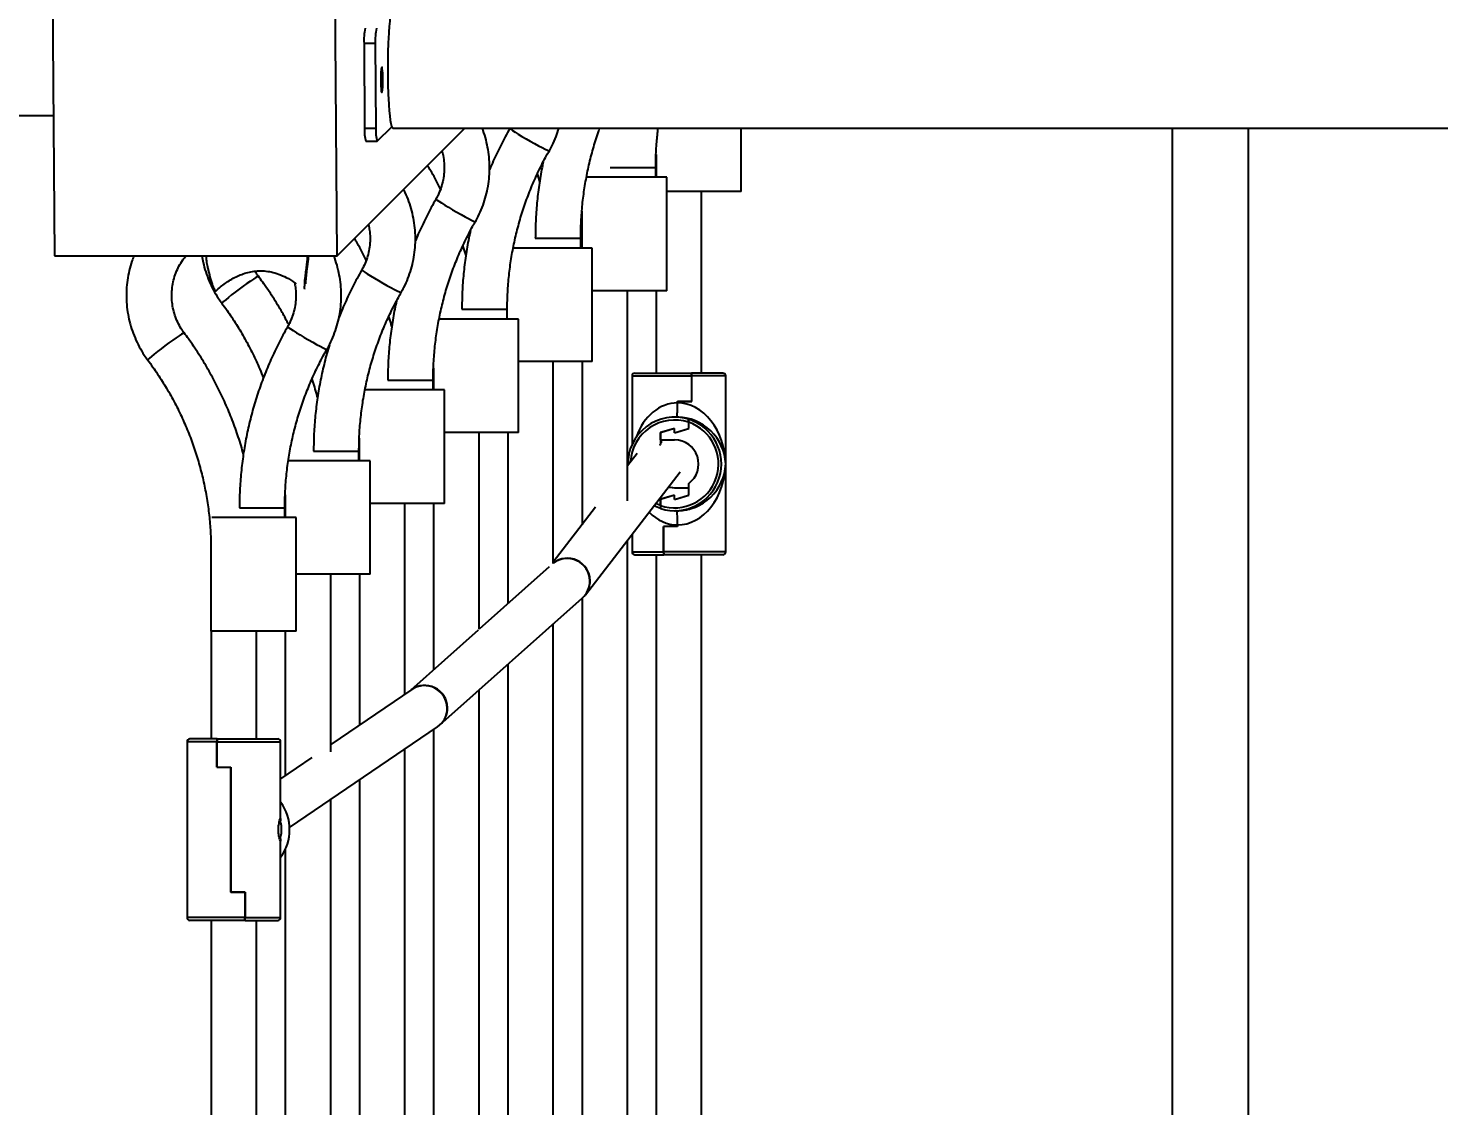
# Model space of a CAD drawing. Header units: millimetres. Extents: x -5052 to 3913, y -2721 to 2583.
# Drawn here: x -1783.8 to -1286.6, y 41.7 to 421.6 of the extents above; entities that cross this region are included whole.
import ezdxf

# ---------------------------------------------------------------- set-up
doc = ezdxf.new("R2010")
doc.units = ezdxf.units.MM
doc.layers.add('DIKOM_ОБЪЕКТ', color=7, linetype='Continuous')
doc.layers.add('DIKOM_РАЗМЕР_ЗОНА', color=7, linetype='Continuous')
doc.styles.add('style1', font='arial.ttf', dxfattribs={"width": 0.8})
doc.dimstyles.new('1-50', dxfattribs={"dimtxt": 300, "dimasz": 200, "dimexe": 100, "dimexo": 0, "dimgap": 100, "dimtad": 1, "dimdec": 0, "dimtxsty": 'style1', "dimcen": 0, "dimclrd": 7, "dimclre": 7, "dimadec": 1, "dimazin": 2, "dimtfac": 1, "dimtdec": 0, "dimtmove": 0, "dimatfit": 3, "dimfxl": 0, "dimlwd": 25, "dimlwe": 18, "dimarcsym": 0})

# ---------------------------------------------------------------- blocks, each defined once
blk = doc.blocks.new('*D3')
at = {"layer": 'Defpoints', "color": 0, "transparency": 16777216}
for p in [(-4246.91, 762.04), (3912.71, 255.47), (3912.71, -2621.25)]:
    blk.add_point(p, dxfattribs=at)
at = {"layer": 'DIKOM_РАЗМЕР_ЗОНА', "color": 7, "lineweight": 18, "transparency": 16777216}
for p, q in [((-4246.91, 762.04), (-4246.91, -2721.25)), ((3912.71, 255.47), (3912.71, -2721.25))]:
    blk.add_line(p, q, dxfattribs=at)
at = {"layer": 'DIKOM_РАЗМЕР_ЗОНА', "color": 7, "lineweight": 25, "transparency": 16777216}
blk.add_line((-4046.91, -2621.25), (3712.71, -2621.25), dxfattribs=at)
at = {"layer": 'DIKOM_РАЗМЕР_ЗОНА', "color": 7, "transparency": 16777216}
for points in [[(-4046.91, -2587.91), (-4046.91, -2654.58), (-4246.91, -2621.25)], [(3712.71, -2587.91), (3712.71, -2654.58), (3912.71, -2621.25)]]:
    blk.add_solid(points, dxfattribs=at)
at = {"layer": 'DIKOM_РАЗМЕР_ЗОНА', "color": 0, "transparency": 16777216, "insert": (-167.1, -2368.08), "char_height": 300, "attachment_point": 5, "style": 'style1'}
blk.add_mtext('8160', dxfattribs=at)
blk = doc.blocks.new('*D4')
at = {"layer": 'Defpoints', "color": 0, "transparency": 16777216}
for p in [(-4601.8, 2582.67), (147.25, 2582.67), (588.68, -2130.26)]:
    blk.add_point(p, dxfattribs=at)
at = {"layer": 'DIKOM_РАЗМЕР_ЗОНА', "color": 7, "lineweight": 18, "transparency": 16777216}
for p, q in [((147.25, 2582.67), (-4701.8, 2582.67)), ((588.68, -2130.26), (-4701.8, -2130.26))]:
    blk.add_line(p, q, dxfattribs=at)
at = {"layer": 'DIKOM_РАЗМЕР_ЗОНА', "color": 7, "lineweight": 25, "transparency": 16777216}
blk.add_line((-4601.8, -1930.26), (-4601.8, 2382.67), dxfattribs=at)
at = {"layer": 'DIKOM_РАЗМЕР_ЗОНА', "color": 7, "transparency": 16777216}
for points in [[(-4635.13, 2382.67), (-4568.46, 2382.67), (-4601.8, 2582.67)], [(-4635.13, -1930.26), (-4568.46, -1930.26), (-4601.8, -2130.26)]]:
    blk.add_solid(points, dxfattribs=at)
at = {"layer": 'DIKOM_РАЗМЕР_ЗОНА', "color": 0, "transparency": 16777216, "insert": (-4854.97, 226.21), "char_height": 300, "attachment_point": 5, "rotation": 90, "style": 'style1'}
blk.add_mtext('4700', dxfattribs=at)

msp = doc.modelspace()

# ---------------------------------------------------------------- linework, layer by layer
at = {"layer": 'DIKOM_ОБЪЕКТ'}
for p, q in [((-1775.31, 440.96), (-1774.55, 341.34)), ((-1674.93, 341.34), (-1675.69, 440.96)), ((-1661.45, 416.19), (-1665.44, 416.19)), ((-1665.44, 416.19), (-1665.21, 386.3)), ((-1661.45, 416.19), (-1661.22, 386.3)), ((-1945.83, 390.87), (-1774.93, 390.87)), ((-1674.93, 341.34), (-1629.9, 386.37)), ((-1661.22, 386.3), (-1665.21, 386.3)), ((-1660.75, 381.76), (-1655.67, 386.88)), ((-1655.26, 386.37), (-1353.65, 386.37)), ((-1532.51, 364.08), (-1532.51, 386.37)), ((-1380.55, 386.37), (-1380.55, -371.63)), ((-1353.65, 386.37), (-1053.65, 386.37)), ((-1353.65, -371.63), (-1353.65, 386.37)), ((-1664.77, 381.74), (-1660.79, 381.74)), ((-1562.51, 377.13), (-1562.51, 369.08)), ((-1603.52, 367.51), (-1604.33, 370.23)), ((-1558.65, 369.08), (-1587.18, 369.08)), ((-1578.63, 372.54), (-1562.63, 372.54)), ((-1562.63, 369.08), (-1562.63, 372.54)), ((-1558.65, 329.08), (-1558.65, 369.08)), ((-1532.51, 364.08), (-1558.65, 364.08)), ((-1546.45, 300), (-1546.45, 364.08)), ((-1588.65, 357.09), (-1588.65, 344.08)), ((-1585.48, 344.08), (-1612.97, 344.08)), ((-1605.06, 347.54), (-1589.06, 347.54)), ((-1589.06, 344.08), (-1589.06, 347.54)), ((-1585, 344.08), (-1585.48, 344.08)), ((-1585, 304.08), (-1585, 344.08)), ((-1774.55, 341.34), (-1674.93, 341.34)), ((-1685.44, 337.75), (-1685.67, 337.53)), ((-1558.65, 329.08), (-1585, 329.08)), ((-1572.59, 255.03), (-1572.59, 329.08)), ((-1562.45, 329.08), (-1562.45, 300)), ((-1610.97, 319.08), (-1639.09, 319.08)), ((-1630.95, 322.54), (-1614.95, 322.54)), ((-1614.95, 319.08), (-1614.95, 322.54)), ((-1610.97, 279.08), (-1610.97, 319.08)), ((-1585.48, 304.08), (-1610.97, 304.08)), ((-1598.74, 232.87), (-1598.74, 304.08)), ((-1588.59, 304.08), (-1588.59, 246.55)), ((-1585, 304.08), (-1585.48, 304.08)), ((-1640.97, 301.79), (-1640.97, 294.08)), ((-1570.95, 299), (-1570.95, 274.9)), ((-1570.95, 299), (-1550.02, 299)), ((-1569.95, 300), (-1549.99, 300)), ((-1550.02, 299), (-1550.02, 290.1)), ((-1549.92, 300), (-1549.99, 300)), ((-1549.89, 300), (-1549.92, 300)), ((-1549.92, 290), (-1549.92, 299)), ((-1537.95, 299), (-1549.92, 299)), ((-1538.95, 300), (-1549.89, 300)), ((-1537.95, 237), (-1537.95, 299)), ((-1637.09, 294.08), (-1665.26, 294.08)), ((-1657.07, 297.54), (-1641.07, 297.54)), ((-1641.07, 294.08), (-1641.07, 297.54)), ((-1637.09, 254.08), (-1637.09, 294.08)), ((-1554.94, 289.5), (-1554.94, 290.1)), ((-1554.94, 290.1), (-1550.02, 290.1)), ((-1554.94, 290), (-1549.92, 290)), ((-1554.94, 290), (-1554.94, 289.5)), ((-1554.82, 290), (-1554.82, 290.1)), ((-1554.78, 290), (-1554.78, 290.1)), ((-1549.92, 290.1), (-1550.02, 290.1)), ((-1555.7, 284.5), (-1555.97, 284.5)), ((-1555.39, 284.5), (-1555.7, 284.5)), ((-1555.39, 284.5), (-1555.69, 284.5)), ((-1555.1, 284.5), (-1555.39, 284.5)), ((-1555.09, 284.5), (-1555.1, 284.5)), ((-1550.8, 283.75), (-1551.07, 283.75)), ((-1550.97, 283.72), (-1550.7, 283.72)), ((-1550.8, 283.75), (-1550.8, 283.72)), ((-1610.97, 279.08), (-1637.09, 279.08)), ((-1624.89, 209.71), (-1624.89, 279.08)), ((-1614.74, 279.08), (-1614.74, 218.76)), ((-1556, 280.5), (-1560.99, 279)), ((-1560.99, 279), (-1560.99, 274.87)), ((-1560.89, 279), (-1560.99, 279)), ((-1556, 280.5), (-1560.89, 279.03)), ((-1560.89, 276.5), (-1560.89, 279.03)), ((-1556, 279), (-1556, 280.5)), ((-1556, 279), (-1551, 280.5)), ((-1556, 279), (-1551.1, 280.47)), ((-1551.1, 282.7), (-1551.1, 280.47)), ((-1551, 280.5), (-1551, 282.67)), ((-1667.09, 277.13), (-1667.09, 269.08)), ((-1561.24, 274.69), (-1560.99, 274.87)), ((-1560.99, 274.87), (-1560.9, 274.87)), ((-1560.89, 276.5), (-1556, 276.5)), ((-1560.69, 276.5), (-1560.69, 275.44)), ((-1663.24, 269.08), (-1692.22, 269.08)), ((-1683.22, 272.54), (-1667.22, 272.54)), ((-1667.22, 269.08), (-1667.22, 272.54)), ((-1663.24, 229.08), (-1663.24, 269.08)), ((-1569.19, 271.73), (-1572.59, 267.32)), ((-1587.4, 221.89), (-1554.04, 265.17)), ((-1551.1, 259.5), (-1556, 259.5)), ((-1551.1, 259.5), (-1551.1, 256.97)), ((-1551, 259.5), (-1551.1, 259.5)), ((-1551, 257), (-1551, 261.12)), ((-1693.24, 257.13), (-1693.24, 249.08)), ((-1637.09, 254.08), (-1663.24, 254.08)), ((-1651.03, 186.84), (-1651.03, 254.08)), ((-1640.89, 254.08), (-1640.89, 195.45)), ((-1560.99, 253.33), (-1562.65, 254)), ((-1556, 257), (-1560.99, 255.5)), ((-1560.99, 255.5), (-1560.99, 253.33)), ((-1560.89, 255.5), (-1560.99, 255.5)), ((-1556, 257), (-1560.89, 255.53)), ((-1560.89, 253.29), (-1560.89, 255.53)), ((-1556, 255.5), (-1556, 257)), ((-1556, 255.5), (-1551, 257)), ((-1556, 255.5), (-1551.1, 256.97)), ((-1689.39, 249.08), (-1719.11, 249.08)), ((-1709.37, 252.54), (-1693.37, 252.54)), ((-1693.37, 249.08), (-1693.37, 252.54)), ((-1689.39, 209.08), (-1689.39, 249.08)), ((-1583.85, 252.71), (-1598.74, 233.39)), ((-1560.96, 252.27), (-1560.87, 252.27)), ((-1555.97, 251.5), (-1555.7, 251.5)), ((-1555.39, 251.5), (-1555.7, 251.5)), ((-1555.39, 251.5), (-1555.69, 251.5)), ((-1555.39, 251.5), (-1555.1, 251.5)), ((-1555.09, 251.5), (-1555.1, 251.5)), ((-1550.64, 252.2), (-1550.35, 252.2)), ((-1550.64, 252.2), (-1550.64, 252.2)), ((-1550.1, 252.27), (-1550.4, 252.27)), ((-1550.35, 252.27), (-1550.35, 252.2)), ((-1554.94, 246), (-1559.92, 246)), ((-1559.92, 246), (-1559.92, 237)), ((-1559.82, 246), (-1559.82, 236)), ((-1559.82, 237), (-1559.82, 245.9)), ((-1554.94, 245.9), (-1559.82, 245.9)), ((-1554.94, 246), (-1554.94, 246.5)), ((-1554.94, 246.5), (-1554.94, 245.9)), ((-1719.39, 241.71), (-1719.39, 209.08)), ((-1572.59, -226.37), (-1572.59, 241.1)), ((-1570.95, 243.24), (-1570.95, 237)), ((-1570.95, 237), (-1559.92, 237)), ((-1569.95, 236), (-1559.89, 236)), ((-1562.45, 236), (-1562.45, -221.27)), ((-1559.89, 236), (-1559.82, 236)), ((-1537.95, 237), (-1559.82, 237)), ((-1559.82, 236), (-1559.79, 236)), ((-1538.95, 236), (-1559.79, 236)), ((-1546.45, -221.27), (-1546.45, 236)), ((-1663.24, 229.08), (-1689.39, 229.08)), ((-1677.18, 166.45), (-1677.18, 229.08)), ((-1667.03, 229.08), (-1667.03, 175.94)), ((-1600.2, 231.71), (-1624.89, 209.71)), ((-1638.67, 175.99), (-1588.49, 220.72)), ((-1588.59, 220.63), (-1588.59, -205.89)), ((-1689.39, 209.08), (-1719.39, 209.08)), ((-1719.33, 209.08), (-1719.33, 171.05)), ((-1703.33, 171.05), (-1703.33, 209.08)), ((-1693.18, 209.08), (-1693.18, 158.14)), ((-1625.2, 209.43), (-1648.97, 188.24)), ((-1598.74, -196.85), (-1598.74, 211.58)), ((-1614.74, 197.32), (-1614.74, -182.58)), ((-1648.6, 188.5), (-1677.18, 169.04)), ((-1624.89, -173.54), (-1624.89, 188.28)), ((-1691.68, 139.81), (-1639.59, 175.27)), ((-1640.89, 174.39), (-1640.89, -159.65)), ((-1639.59, 175.27), (-1638.67, 175.99)), ((-1727.83, 170.05), (-1727.83, 108.05)), ((-1717.31, 170.05), (-1727.83, 170.05)), ((-1717.25, 171.05), (-1726.83, 171.05)), ((-1717.31, 161.05), (-1717.31, 170.05)), ((-1717.15, 171.05), (-1717.25, 171.05)), ((-1717.22, 161.15), (-1717.22, 170.05)), ((-1717.22, 170.05), (-1694.83, 170.05)), ((-1717.15, 171.05), (-1695.83, 171.05)), ((-1694.83, 142.88), (-1694.83, 170.05)), ((-1683.8, 164.53), (-1694.83, 157.02)), ((-1651.03, -152.74), (-1651.03, 167.48)), ((-1717.31, 161.05), (-1712.37, 161.05)), ((-1717.22, 161.15), (-1712.37, 161.15)), ((-1717.11, 161.05), (-1717.11, 161.15)), ((-1712.37, 117.05), (-1712.37, 161.15)), ((-1712.37, 161.05), (-1712.37, 116.95)), ((-1667.03, 156.59), (-1667.03, -141.85)), ((-1677.18, -134.94), (-1677.18, 149.68)), ((-1694.84, 141.49), (-1694.89, 142.23)), ((-1694.89, 135.88), (-1694.84, 136.62)), ((-1694.83, 108.05), (-1694.83, 135.2)), ((-1693.18, 132.13), (-1693.18, -124.05)), ((-1707.33, 117.05), (-1712.37, 117.05)), ((-1707.43, 116.95), (-1712.37, 116.95)), ((-1712.12, 117.05), (-1712.12, 116.95)), ((-1712.02, 117.05), (-1712.02, 116.95)), ((-1707.43, 116.95), (-1707.43, 108.05)), ((-1707.43, 116.95), (-1707.33, 116.95)), ((-1707.33, 117.05), (-1707.33, 108.05)), ((-1707.43, 108.05), (-1727.83, 108.05)), ((-1707.37, 107.05), (-1726.83, 107.05)), ((-1719.33, 107.05), (-1719.33, -93.29)), ((-1707.37, 107.05), (-1707.27, 107.05)), ((-1707.33, 108.05), (-1694.83, 108.05)), ((-1707.27, 107.05), (-1695.83, 107.05)), ((-1703.33, -93.29), (-1703.33, 107.05))]:
    msp.add_line(p, q, dxfattribs=at)
at = {"layer": 'DIKOM_ОБЪЕКТ', "flags": 128}
for points in [[(-1659.2, 407.91), (-1659.31, 407.62), (-1659.41, 406.99), (-1659.49, 406.07), (-1659.54, 404.94), (-1659.56, 403.68), (-1659.55, 402.4), (-1659.51, 401.21), (-1659.44, 400.2), (-1659.35, 399.45), (-1659.24, 399.02), (-1659.13, 398.95), (-1659.02, 399.24), (-1658.93, 399.87), (-1658.85, 400.79), (-1658.8, 401.93), (-1658.78, 403.18), (-1658.79, 404.46), (-1658.83, 405.65), (-1658.89, 406.67), (-1658.99, 407.42), (-1659.09, 407.84), (-1659.2, 407.91)], [(-1614, 386.37), (-1613.98, 386.3), (-1613.69, 386.02), (-1613.09, 385.58), (-1612.2, 384.99), (-1611.08, 384.27), (-1609.77, 383.47), (-1608.33, 382.62), (-1606.83, 381.76), (-1605.35, 380.92), (-1603.94, 380.16), (-1602.68, 379.5), (-1601.62, 378.98), (-1600.82, 378.62), (-1600.3, 378.43), (-1600.11, 378.43)], [(-1640.07, 361.38), (-1640.03, 361.3), (-1639.69, 361.02), (-1639.05, 360.58), (-1638.14, 359.99), (-1636.98, 359.27), (-1635.65, 358.47), (-1634.2, 357.62), (-1632.7, 356.76), (-1631.22, 355.92), (-1629.83, 355.16), (-1628.6, 354.5), (-1627.57, 353.98), (-1626.81, 353.62), (-1626.34, 353.43), (-1626.19, 353.42)], [(-1702.68, 334.16), (-1702.71, 334.17), (-1703.01, 334.06), (-1703.6, 333.73), (-1704.44, 333.19), (-1705.49, 332.48), (-1706.72, 331.62), (-1708.06, 330.65), (-1709.44, 329.63), (-1710.81, 328.59), (-1712.1, 327.59), (-1713.24, 326.68), (-1714.2, 325.88), (-1714.91, 325.26), (-1715.35, 324.82), (-1715.5, 324.6), (-1715.5, 324.58)], [(-1666.22, 336.38), (-1666.17, 336.3), (-1665.84, 336.02), (-1665.2, 335.58), (-1664.28, 334.99), (-1663.13, 334.27), (-1661.8, 333.47), (-1660.35, 332.62), (-1658.85, 331.76), (-1657.37, 330.92), (-1655.98, 330.16), (-1654.74, 329.5), (-1653.72, 328.98), (-1652.96, 328.62), (-1652.49, 328.43), (-1652.34, 328.42)], [(-1728.83, 314.16), (-1728.86, 314.17), (-1729.16, 314.06), (-1729.74, 313.73), (-1730.58, 313.19), (-1731.64, 312.48), (-1732.87, 311.62), (-1734.2, 310.65), (-1735.59, 309.63), (-1736.96, 308.59), (-1738.24, 307.59), (-1739.39, 306.68), (-1740.34, 305.88), (-1741.06, 305.26), (-1741.5, 304.82), (-1741.65, 304.6), (-1741.64, 304.58)], [(-1692.37, 316.38), (-1692.32, 316.3), (-1691.99, 316.02), (-1691.35, 315.58), (-1690.43, 314.99), (-1689.28, 314.27), (-1687.95, 313.47), (-1686.5, 312.62), (-1685, 311.76), (-1683.52, 310.92), (-1682.13, 310.16), (-1680.89, 309.5), (-1679.87, 308.98), (-1679.1, 308.62), (-1678.64, 308.43), (-1678.49, 308.42)], [(-1556, 259.5), (-1557.76, 259.68), (-1558.2, 259.79)], [(-1555.69, 259.5), (-1557.46, 259.68), (-1558.14, 259.86)], [(-1560.96, 252.27), (-1563.25, 253.19), (-1563.27, 253.2)]]:
    msp.add_lwpolyline(points, dxfattribs=at)
at = {"layer": 'DIKOM_ОБЪЕКТ'}
for centre, radius, start, end in [((-1645.97, 417.49), 19.51, 167.8164, 183.8238), ((-1641.99, 417.49), 19.51, 167.8164, 183.8238), ((-1652.99, 385.16), 12.28, 174.6764, 196.1936), ((-1650.88, 385.08), 10.41, 173.2646, 198.6036), ((-1569.95, 299), 1, 90, 180), ((-1538.95, 299), 1, 0, 90), ((-1596.64, 288.25), 41.71, 354.8405, 1.7154), ((-1555.96, 268), 16.49, 72.7317, 181.7394), ((-1555.99, 268), 15.49, 71.5765, 177.142), ((-1555.97, 268), 16.5, 252.7481, 72.3512), ((-1555.7, 268.01), 16.49, 72.7166, 90.0001), ((-1555.69, 268.01), 16.49, 72.3528, 89.9996), ((-1556, 268), 15.5, 251.5955, 71.1722), ((-1556, 268), 8.5, 306.0414, 89.9752), ((-1555.39, 267.98), 16.49, 269.9999, 287.6477), ((-1555.39, 267.98), 16.49, 269.9999, 286.7384), ((-1555.1, 267.98), 16.48, 269.9996, 286.7389), ((-1555.09, 267.98), 16.49, 269.9999, 287.6477), ((-1596.64, 247.75), 41.71, 358.2847, 5.1595), ((-1593.76, 226.74), 8.01, 1.2877, 128.4719), ((-1593.84, 226.67), 8, 1.1512, 127.7378), ((-1569.95, 237), 1, 180, 270), ((-1538.95, 237), 1, 270, 0), ((-1593.77, 226.64), 7.93, 311.756, 1.3624), ((-1593.69, 226.74), 7.94, 322.5891, 1.3301), ((-1644.02, 181.93), 8, 1.1561, 126.3959), ((-1644.14, 181.85), 8, 1.0677, 123.8205), ((-1644.05, 181.8), 7.91, 304.3324, 1.4178), ((-1643.95, 181.91), 7.93, 311.7043, 1.3625), ((-1726.83, 170.05), 1, 90, 180), ((-1695.83, 170.05), 1, 0, 90), ((-1708.19, 139.05), 16.53, 323.9503, 36.0497), ((-1726.83, 108.05), 1, 180, 270), ((-1695.83, 108.05), 1, 270, 0)]:
    msp.add_arc(centre, radius, start, end, dxfattribs=at)
for centre, major_axis, ratio, start_param, end_param in [((-1655.26, 407.37), (0, 21), 0.087489, 0, 3.141593), ((-1554.45, 268), (-1.2, 21.48), 0.766105, 6.240334, 7.355131), ((-1554.45, 268), (-1.2, 21.48), 0.766105, 4.669537, 6.240334), ((-1554.45, 268), (11.94, -11.85), 0.961567, 0.800965, 2.371761), ((-1554.45, 268), (11.94, 11.85), 0.961567, 3.911424, 5.48222), ((-1554.45, 268), (1.2, 21.48), 0.766105, 3.184444, 4.755241), ((-1554.45, 268), (1.2, 21.48), 0.766105, 2.524142, 3.184444)]:
    msp.add_ellipse(centre, major_axis=major_axis, ratio=ratio, start_param=start_param, end_param=end_param, dxfattribs=at)
for points, knots in [([(-1626.19, 353.42), (-1625.86, 354.02), (-1624.98, 355.63), (-1623.76, 358.37), (-1622.63, 361.65), (-1621.81, 365.02), (-1621.3, 368.45), (-1621.1, 371.91), (-1621.22, 375.38), (-1621.64, 378.83), (-1622.4, 382.21), (-1623.14, 384.73), (-1623.72, 386.08), (-1623.85, 386.37)], [0, 0, 0, 0, 0.059925, 0.161291, 0.262685, 0.364086, 0.465492, 0.566905, 0.668321, 0.769739, 0.871156, 0.972572, 1, 1, 1, 1]), ([(-1614, 386.37), (-1614.56, 385.37), (-1616.16, 382.52), (-1618.56, 377.7), (-1620.37, 373.82), (-1621.14, 371.81), (-1621.16, 371.77)], [0, 0, 0, 0, 0.212026, 0.602345, 0.992698, 1, 1, 1, 1]), ([(-1600.11, 378.43), (-1599.78, 379.03), (-1598.9, 380.64), (-1597.71, 383.27), (-1597.03, 385.37), (-1596.71, 386.37)], [0, 0, 0, 0, 0.236436, 0.636548, 1, 1, 1, 1]), ([(-1589.06, 347.54), (-1589.05, 348.55), (-1589.03, 351.54), (-1588.76, 356.5), (-1588.16, 362.41), (-1587.24, 368.28), (-1586.03, 374.09), (-1584.51, 379.82), (-1583.26, 383.92), (-1582.45, 386.06), (-1582.33, 386.37)], [0, 0, 0, 0, 0.076393, 0.226172, 0.375964, 0.525756, 0.675552, 0.825355, 0.975166, 1, 1, 1, 1]), ([(-1562.63, 372.54), (-1562.62, 373.54), (-1562.6, 376.53), (-1562.36, 381.16), (-1561.94, 384.75), (-1561.75, 386.37)], [0, 0, 0, 0, 0.218027, 0.646767, 1, 1, 1, 1]), ([(-1637.97, 378.29), (-1637.94, 378.18), (-1637.62, 377.23), (-1637.32, 375.37), (-1637.09, 372.75), (-1637.21, 370.11), (-1637.64, 367.5), (-1638.37, 364.97), (-1639.22, 362.93), (-1639.86, 361.77), (-1640.07, 361.38)], [0, 0, 0, 0, 0.020317, 0.170876, 0.321409, 0.471926, 0.622439, 0.772957, 0.92349, 1, 1, 1, 1]), ([(-1614.95, 322.54), (-1614.94, 323.54), (-1614.92, 326.53), (-1614.64, 331.5), (-1614.02, 337.42), (-1613.08, 343.29), (-1611.83, 349.11), (-1610.28, 354.85), (-1608.42, 360.49), (-1606.28, 366.04), (-1603.84, 371.45), (-1601.73, 375.56), (-1600.43, 377.86), (-1600.11, 378.43)], [0, 0, 0, 0, 0.0516858, 0.1532962, 0.2549155, 0.3565344, 0.4581549, 0.559776, 0.6613984, 0.7630234, 0.8646499, 0.966279, 1, 1, 1, 1]), ([(-1638.47, 364.86), (-1638.62, 365.18), (-1639.68, 367.41), (-1641.21, 370.2), (-1642.68, 372.61), (-1643.05, 373.21)], [0, 0, 0, 0, 0.110926, 0.777426, 1, 1, 1, 1]), ([(-1602.26, 374.4), (-1602.41, 373.76), (-1603.01, 371.06), (-1603.77, 366.22), (-1604.53, 359.91), (-1604.98, 353.67), (-1605.04, 349.54), (-1605.06, 347.54)], [0, 0, 0, 0, 0.072327, 0.307411, 0.542507, 0.777613, 1, 1, 1, 1]), ([(-1652.34, 328.42), (-1652.01, 329.02), (-1651.12, 330.63), (-1649.91, 333.37), (-1648.78, 336.65), (-1647.96, 340.02), (-1647.44, 343.45), (-1647.24, 346.91), (-1647.36, 350.38), (-1647.79, 353.82), (-1648.53, 357.22), (-1649.59, 360.52), (-1650.6, 363.04), (-1651.34, 364.4), (-1651.53, 364.74)], [0, 0, 0, 0, 0.054059, 0.145503, 0.23697, 0.328445, 0.419925, 0.511409, 0.602898, 0.694387, 0.785877, 0.877365, 0.96885, 1, 1, 1, 1]), ([(-1640.07, 361.38), (-1640.64, 360.38), (-1642.24, 357.53), (-1644.64, 352.71), (-1646.48, 348.78), (-1647.28, 346.71), (-1647.31, 346.62)], [0, 0, 0, 0, 0.209813, 0.596, 0.982219, 1, 1, 1, 1]), ([(-1641.07, 297.54), (-1641.06, 298.54), (-1641.04, 301.53), (-1640.76, 306.5), (-1640.14, 312.42), (-1639.19, 318.29), (-1637.94, 324.11), (-1636.38, 329.85), (-1634.52, 335.5), (-1632.37, 341.04), (-1629.92, 346.46), (-1627.81, 350.56), (-1626.51, 352.85), (-1626.19, 353.42)], [0, 0, 0, 0, 0.051685, 0.153323, 0.254969, 0.356616, 0.458263, 0.559911, 0.66156, 0.763209, 0.86486, 0.966513, 1, 1, 1, 1]), ([(-1663.9, 352.37), (-1663.75, 351.71), (-1663.41, 350.18), (-1663.25, 347.74), (-1663.36, 345.11), (-1663.78, 342.5), (-1664.52, 339.97), (-1665.37, 337.93), (-1666, 336.77), (-1666.22, 336.38)], [0, 0, 0, 0, 0.123262, 0.282441, 0.441602, 0.600758, 0.759919, 0.919097, 1, 1, 1, 1]), ([(-1627.88, 350.3), (-1628.09, 349.4), (-1628.78, 346.43), (-1629.61, 341.33), (-1630.4, 335.02), (-1630.86, 328.75), (-1630.92, 324.58), (-1630.95, 322.54)], [0, 0, 0, 0, 0.099199, 0.326378, 0.553558, 0.780741, 1, 1, 1, 1]), ([(-1664.63, 339.83), (-1664.79, 340.16), (-1665.86, 342.4), (-1667.25, 344.95), (-1668.57, 347.11), (-1668.79, 347.47)], [0, 0, 0, 0, 0.12573, 0.855404, 1, 1, 1, 1]), ([(-1629.53, 341.58), (-1629.58, 341.78), (-1629.87, 342.92), (-1630.24, 344.04), (-1630.54, 344.97)], [0, 0, 0, 0, 0.1756925, 1, 1, 1, 1]), ([(-1746.52, 341.34), (-1746.76, 340.74), (-1747.44, 339.07), (-1748.22, 336.21), (-1748.88, 332.81), (-1749.21, 329.35), (-1749.24, 325.88), (-1748.94, 322.42), (-1748.34, 319.01), (-1747.42, 315.66), (-1746.21, 312.41), (-1744.7, 309.29), (-1743.16, 306.68), (-1742.06, 305.16), (-1741.64, 304.58)], [0, 0, 0, 0, 0.049942, 0.139384, 0.228834, 0.318287, 0.407744, 0.497205, 0.586665, 0.676125, 0.765583, 0.855037, 0.944486, 1, 1, 1, 1]), ([(-1728.83, 314.16), (-1729.06, 314.48), (-1729.8, 315.51), (-1730.88, 317.37), (-1731.93, 319.79), (-1732.68, 322.32), (-1733.13, 324.93), (-1733.26, 327.56), (-1733.08, 330.2), (-1732.59, 332.79), (-1731.8, 335.31), (-1730.7, 337.7), (-1729.5, 339.73), (-1728.57, 340.87), (-1728.19, 341.34)], [0, 0, 0, 0, 0.0405007, 0.1303663, 0.2202542, 0.3101181, 0.3999616, 0.4897906, 0.5796133, 0.6694326, 0.7592577, 0.8490922, 0.9389456, 1, 1, 1, 1]), ([(-1722.55, 341.34), (-1722.43, 340.56), (-1722.12, 338.64), (-1721.27, 335.66), (-1720.07, 332.41), (-1718.56, 329.29), (-1717.01, 326.68), (-1715.92, 325.16), (-1715.5, 324.58)], [0, 0, 0, 0, 0.128112, 0.316819, 0.505521, 0.694214, 0.882899, 1, 1, 1, 1]), ([(-1721.13, 341.34), (-1721.09, 340.73), (-1721, 339.42), (-1720.76, 338.19), (-1720.63, 337.53)], [0, 0, 0, 0, 0.45855, 1, 1, 1, 1]), ([(-1685.67, 337.53), (-1685.59, 338.17), (-1685.43, 339.39), (-1685.37, 340.71), (-1685.34, 341.34)], [0, 0, 0, 0, 0.524148, 1, 1, 1, 1]), ([(-1685.09, 341.34), (-1685.12, 340.78), (-1685.19, 339.55), (-1685.35, 338.39), (-1685.44, 337.75)], [0, 0, 0, 0, 0.452797, 1, 1, 1, 1]), ([(-1678.49, 308.42), (-1678.16, 309.02), (-1677.27, 310.63), (-1676.05, 313.37), (-1674.93, 316.65), (-1674.1, 320.02), (-1673.59, 323.45), (-1673.39, 326.91), (-1673.51, 330.38), (-1673.94, 333.83), (-1674.7, 337.21), (-1675.43, 339.72), (-1676.01, 341.06), (-1676.13, 341.34)], [0, 0, 0, 0, 0.0599892, 0.1614632, 0.2629656, 0.3644741, 0.4659899, 0.5675107, 0.6690343, 0.7705603, 0.8720866, 0.9736107, 1, 1, 1, 1]), ([(-1720.63, 337.53), (-1720.54, 337.11), (-1720.17, 335.48), (-1719.65, 333.47), (-1719.11, 331.7), (-1718.69, 330.53), (-1718.3, 329.64), (-1717.95, 329.07), (-1717.77, 329.01), (-1717.68, 328.98)], [0, 0, 0, 0, 0.080258, 0.311093, 0.439648, 0.571174, 0.716014, 0.864256, 1, 1, 1, 1]), ([(-1717.64, 328.93), (-1717.37, 329.19), (-1716.07, 330.44), (-1713.43, 332.39), (-1709.6, 334.55), (-1706.03, 335.7), (-1703, 336.09), (-1700.58, 336.08), (-1698.06, 335.71), (-1695.43, 334.94), (-1692.72, 333.7), (-1690.65, 332.52), (-1689.55, 331.66), (-1689.32, 331.48)], [0, 0, 0, 0, 0.03565, 0.172624, 0.312479, 0.455225, 0.528945, 0.605429, 0.686094, 0.772686, 0.867208, 0.971824, 1, 1, 1, 1]), ([(-1702.68, 334.16), (-1702.92, 334.47), (-1703.34, 335.04), (-1703.68, 335.66), (-1703.84, 335.94)], [0, 0, 0, 0, 0.5578644, 1, 1, 1, 1]), ([(-1691.97, 317.13), (-1692.73, 318.56), (-1694.48, 321.86), (-1697.55, 326.85), (-1700.4, 331.07), (-1702.17, 333.47), (-1702.68, 334.16)], [0, 0, 0, 0, 0.2411093, 0.556569, 0.8720239, 1, 1, 1, 1]), ([(-1686.34, 329.62), (-1686.35, 329.7), (-1686.39, 330), (-1686.37, 331.01), (-1686.27, 332.6), (-1686.06, 334.6), (-1685.85, 336.29), (-1685.7, 337.32), (-1685.67, 337.53)], [0, 0, 0, 0, 0.079065, 0.303087, 0.53498, 0.737042, 0.94699, 1, 1, 1, 1]), ([(-1685.44, 337.75), (-1685.52, 337.19), (-1685.74, 335.65), (-1685.96, 333.52), (-1686.08, 331.96), (-1686.04, 331.59), (-1686.03, 331.51)], [0, 0, 0, 0, 0.19429, 0.530381, 0.902169, 1, 1, 1, 1]), ([(-1666.22, 336.38), (-1666.78, 335.38), (-1668.39, 332.53), (-1670.8, 327.71), (-1672.92, 323.08), (-1673.98, 320.29), (-1674.29, 319.49)], [0, 0, 0, 0, 0.184259, 0.523411, 0.86259, 1, 1, 1, 1]), ([(-1689.96, 331.97), (-1689.85, 331.44), (-1689.54, 330.05), (-1689.4, 327.74), (-1689.5, 325.11), (-1689.93, 322.5), (-1690.66, 319.97), (-1691.51, 317.93), (-1692.15, 316.77), (-1692.37, 316.38)], [0, 0, 0, 0, 0.1013393, 0.2644965, 0.4276374, 0.590775, 0.7539156, 0.9170737, 1, 1, 1, 1]), ([(-1667.22, 272.54), (-1667.21, 273.54), (-1667.19, 276.53), (-1666.91, 281.5), (-1666.28, 287.42), (-1665.34, 293.29), (-1664.09, 299.11), (-1662.53, 304.85), (-1660.67, 310.5), (-1658.52, 316.04), (-1656.07, 321.46), (-1653.96, 325.56), (-1652.66, 327.85), (-1652.34, 328.42)], [0, 0, 0, 0, 0.051686, 0.153323, 0.254969, 0.356616, 0.458263, 0.559911, 0.66156, 0.763209, 0.864861, 0.966513, 1, 1, 1, 1]), ([(-1715.5, 324.58), (-1714.9, 323.77), (-1713.13, 321.36), (-1710.39, 317.22), (-1707.35, 312.11), (-1704.6, 306.84), (-1702.45, 302.22), (-1701.33, 299.31), (-1700.92, 298.24)], [0, 0, 0, 0, 0.10003, 0.296786, 0.493556, 0.690322, 0.887083, 1, 1, 1, 1]), ([(-1653.97, 325.42), (-1654.19, 324.48), (-1654.88, 321.48), (-1655.73, 316.34), (-1656.51, 310.03), (-1656.99, 303.76), (-1657.04, 299.59), (-1657.07, 297.54)], [0, 0, 0, 0, 0.102615, 0.3288206, 0.5550277, 0.7812358, 1, 1, 1, 1]), ([(-1673.97, 321.23), (-1673.93, 321.12), (-1673.86, 320.96), (-1673.81, 320.8), (-1673.79, 320.76)], [0, 0, 0, 0, 0.729214, 1, 1, 1, 1]), ([(-1655.66, 316.48), (-1655.72, 316.71), (-1656.01, 317.89), (-1656.39, 319.03), (-1656.7, 319.95)], [0, 0, 0, 0, 0.198525, 1, 1, 1, 1]), ([(-1707.96, 271.48), (-1708.02, 271.71), (-1708.59, 274), (-1709.98, 278.27), (-1712.13, 284.25), (-1714.6, 290.11), (-1717.35, 295.84), (-1720.39, 301.42), (-1723.69, 306.85), (-1726.55, 311.07), (-1728.32, 313.47), (-1728.83, 314.16)], [0, 0, 0, 0, 0.015029, 0.148035, 0.28104, 0.414044, 0.547047, 0.680048, 0.813047, 0.946045, 1, 1, 1, 1]), ([(-1692.37, 316.38), (-1692.93, 315.38), (-1694.53, 312.53), (-1696.96, 307.72), (-1699.55, 301.91), (-1701.85, 295.98), (-1703.85, 289.95), (-1705.55, 283.82), (-1706.95, 277.61), (-1708.03, 271.35), (-1708.81, 265.03), (-1709.28, 258.76), (-1709.34, 254.59), (-1709.37, 252.54)], [0, 0, 0, 0, 0.051685, 0.146819, 0.241961, 0.337104, 0.432248, 0.527393, 0.62254, 0.717686, 0.812834, 0.907983, 1, 1, 1, 1]), ([(-1693.37, 252.54), (-1693.36, 253.54), (-1693.33, 256.53), (-1693.06, 261.5), (-1692.43, 267.42), (-1691.49, 273.29), (-1690.23, 279.11), (-1688.68, 284.85), (-1686.82, 290.5), (-1684.66, 296.04), (-1682.22, 301.46), (-1680.11, 305.56), (-1678.81, 307.85), (-1678.49, 308.42)], [0, 0, 0, 0, 0.051685, 0.153323, 0.254969, 0.356616, 0.458263, 0.559911, 0.661559, 0.763209, 0.86486, 0.966513, 1, 1, 1, 1]), ([(-1677.62, 310.03), (-1677.63, 310), (-1678.31, 307.95), (-1679.38, 303.81), (-1680.81, 297.62), (-1681.89, 291.34), (-1682.66, 285.03), (-1683.13, 278.76), (-1683.19, 274.59), (-1683.22, 272.54)], [0, 0, 0, 0, 0.00268, 0.169814, 0.336948, 0.504085, 0.671223, 0.838362, 1, 1, 1, 1]), ([(-1741.64, 304.58), (-1741.05, 303.77), (-1739.28, 301.36), (-1736.53, 297.22), (-1733.5, 292.11), (-1730.74, 286.84), (-1728.27, 281.44), (-1726.08, 275.91), (-1724.19, 270.27), (-1722.6, 264.54), (-1721.32, 258.73), (-1720.35, 252.86), (-1719.67, 246.95), (-1719.48, 243), (-1719.39, 241.03)], [0, 0, 0, 0, 0.044192, 0.131117, 0.218049, 0.304978, 0.391906, 0.478831, 0.565756, 0.652679, 0.739601, 0.826522, 0.913442, 1, 1, 1, 1]), ([(-1550.02, 299), (-1550.02, 299.09), (-1550.02, 299.3), (-1550.02, 299.58), (-1550.01, 299.82), (-1550, 299.97), (-1549.99, 299.99), (-1549.99, 300)], [0, 0, 0, 0, 0.1812595, 0.3816513, 0.5866969, 0.8003013, 1, 1, 1, 1]), ([(-1549.92, 299), (-1549.92, 299.01), (-1549.92, 299.13), (-1549.92, 299.35), (-1549.92, 299.64), (-1549.91, 299.85), (-1549.9, 299.98), (-1549.89, 299.99), (-1549.89, 300)], [0, 0, 0, 0, 0.021115, 0.221049, 0.421376, 0.627519, 0.843106, 1, 1, 1, 1]), ([(-1681.81, 291.48), (-1681.87, 291.71), (-1682.42, 293.89), (-1683.13, 296.02), (-1683.76, 297.92)], [0, 0, 0, 0, 0.106805, 1, 1, 1, 1]), ([(-1551.1, 282.7), (-1551.1, 282.8), (-1551.1, 283.03), (-1551.09, 283.34), (-1551.08, 283.6), (-1551.08, 283.73), (-1551.07, 283.75), (-1551.07, 283.75)], [0, 0, 0, 0, 0.187193, 0.418687, 0.64291, 0.85644, 1, 1, 1, 1]), ([(-1551, 282.67), (-1551, 282.75), (-1551, 282.96), (-1550.99, 283.27), (-1550.99, 283.51), (-1550.98, 283.66), (-1550.97, 283.72), (-1550.97, 283.72), (-1550.97, 283.72)], [0, 0, 0, 0, 0.1531438, 0.3858174, 0.6118258, 0.7533965, 0.9536968, 1, 1, 1, 1]), ([(-1560.99, 253.33), (-1560.99, 253.24), (-1560.99, 253.04), (-1560.99, 252.73), (-1560.98, 252.49), (-1560.97, 252.33), (-1560.97, 252.28), (-1560.96, 252.27), (-1560.96, 252.27)], [0, 0, 0, 0, 0.153136, 0.38581, 0.61183, 0.753395, 0.953698, 1, 1, 1, 1]), ([(-1560.89, 253.29), (-1560.89, 253.19), (-1560.89, 252.97), (-1560.89, 252.65), (-1560.88, 252.4), (-1560.87, 252.26), (-1560.87, 252.25), (-1560.86, 252.24)], [0, 0, 0, 0, 0.1871882, 0.4186884, 0.6429164, 0.8564439, 1, 1, 1, 1]), ([(-1559.92, 237), (-1559.92, 236.99), (-1559.92, 236.87), (-1559.92, 236.64), (-1559.91, 236.36), (-1559.9, 236.14), (-1559.89, 236.02), (-1559.89, 236), (-1559.89, 236)], [0, 0, 0, 0, 0.021106, 0.221049, 0.421376, 0.627519, 0.843105, 1, 1, 1, 1]), ([(-1559.82, 237), (-1559.82, 236.9), (-1559.82, 236.69), (-1559.81, 236.41), (-1559.81, 236.18), (-1559.8, 236.02), (-1559.79, 236.01), (-1559.79, 236)], [0, 0, 0, 0, 0.18126, 0.38166, 0.586707, 0.80032, 1, 1, 1, 1]), ([(-1588.49, 220.72), (-1588.18, 221.02), (-1587.81, 221.37), (-1587.46, 221.81), (-1587.4, 221.89)], [0, 0, 0, 0, 0.81381, 1, 1, 1, 1]), ([(-1717.25, 171.05), (-1717.25, 171.04), (-1717.27, 171.03), (-1717.28, 170.89), (-1717.3, 170.68), (-1717.31, 170.42), (-1717.31, 170.18), (-1717.31, 170.06), (-1717.31, 170.05)], [0, 0, 0, 0, 0.1827278, 0.414872, 0.5691942, 0.7738961, 0.9788209, 1, 1, 1, 1]), ([(-1717.15, 171.05), (-1717.15, 171.05), (-1717.16, 171.05), (-1717.17, 171), (-1717.19, 170.8), (-1717.21, 170.55), (-1717.21, 170.29), (-1717.21, 170.14), (-1717.22, 170.05)], [0, 0, 0, 0, 0.0260637, 0.2582805, 0.4882367, 0.7092735, 0.8434695, 1, 1, 1, 1]), ([(-1694.89, 135.88), (-1694.88, 135.85), (-1694.85, 135.55), (-1694.81, 135.17), (-1694.85, 134.99), (-1694.98, 135.2), (-1695.2, 135.84), (-1695.43, 136.84), (-1695.59, 138.1), (-1695.62, 139.46), (-1695.51, 140.75), (-1695.3, 141.86), (-1695.07, 142.68), (-1694.89, 143.09), (-1694.81, 143.04), (-1694.84, 142.67), (-1694.88, 142.32), (-1694.89, 142.23)], [0, 0, 0, 0, 0.009117, 0.085711, 0.147077, 0.221379, 0.29564, 0.371194, 0.447778, 0.522898, 0.596331, 0.670484, 0.746613, 0.822959, 0.897444, 0.970931, 1, 1, 1, 1]), ([(-1694.84, 141.49), (-1694.77, 141.1), (-1694.64, 140.33), (-1694.59, 138.97), (-1694.66, 137.67), (-1694.78, 136.96), (-1694.84, 136.62)], [0, 0, 0, 0, 0.260388, 0.517516, 0.7684, 1, 1, 1, 1]), ([(-1707.37, 107.05), (-1707.37, 107.05), (-1707.38, 107.05), (-1707.39, 107.11), (-1707.41, 107.3), (-1707.43, 107.56), (-1707.43, 107.81), (-1707.43, 107.97), (-1707.43, 108.05)], [0, 0, 0, 0, 0.0260618, 0.2584067, 0.4882199, 0.7092405, 0.8434856, 1, 1, 1, 1]), ([(-1707.27, 107.05), (-1707.27, 107.06), (-1707.29, 107.08), (-1707.3, 107.21), (-1707.32, 107.43), (-1707.33, 107.69), (-1707.33, 107.92), (-1707.33, 108.04), (-1707.33, 108.05)], [0, 0, 0, 0, 0.182588, 0.414876, 0.569204, 0.773919, 0.978817, 1, 1, 1, 1])]:
    msp.add_open_spline(points, degree=3, knots=knots, dxfattribs=at)

# ---------------------------------------------------------------- dimensions: what is measured, and where the dimension line sits
at = {"layer": 'DIKOM_РАЗМЕР_ЗОНА'}
dim = msp.add_linear_dim(base=(-4601.8, 2582.67), p1=(588.68, -2130.26), p2=(147.25, 2582.67), angle=90, text='4700', dimstyle='1-50', dxfattribs=at)
dim.commit()
dim.dimension.update_dxf_attribs({"geometry": '*D4', "text_midpoint": (-4601.8, 226.21), "dimtype": 160})
dim = msp.add_linear_dim(base=(3912.71, -2621.25), p1=(-4246.91, 762.04), p2=(3912.71, 255.47), text='8160', dimstyle='1-50', dxfattribs=at)
dim.commit()
dim.dimension.update_dxf_attribs({"geometry": '*D3', "text_midpoint": (-167.1, -2621.25), "dimtype": 160})

doc.saveas('drawing.dxf')
